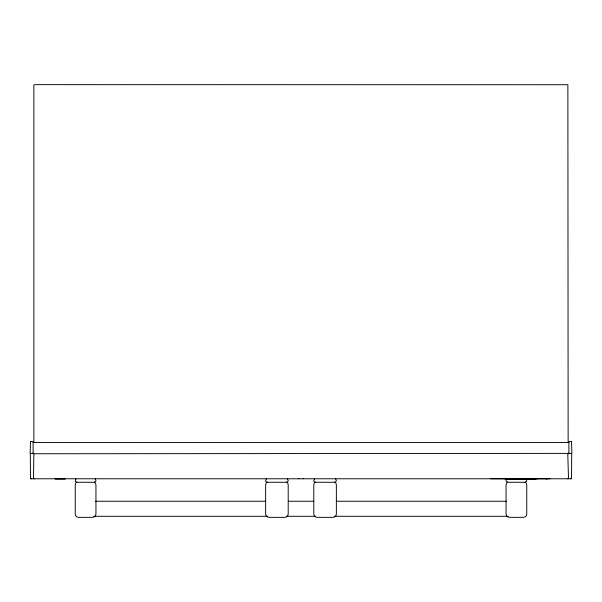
<?xml version="1.0" encoding="UTF-8"?>
<svg xmlns="http://www.w3.org/2000/svg" width="602" height="602" viewBox="0 0 602 602"><rect width="100%" height="100%" fill="white"/><g stroke="black" fill="none" stroke-linecap="round" stroke-linejoin="round"><path stroke-width="0.9" d="M33.11 453.509L33.11 441.717L30.476 441.341L30.153 453.193L33.862 453.757L33.486 478.778M65.468 478.59L64.941 479.117L55.459 479.117L54.932 478.59M547.067 478.59L546.541 479.117M33.11 442.47L568.89 442.47M33.11 453.005L32.734 453.381M33.862 453.757L567.761 453.381L568.514 478.778M568.137 453.757L571.847 453.193L571.524 441.341L568.89 441.717L568.89 453.509M568.137 478.402L567.761 478.778M76.002 478.718L75.25 480.772L75.453 481.525L76.755 482.277L94.439 482.277L95.741 481.525L95.944 480.772L95.191 478.718M76.906 481.969L75.694 483.18L75.25 484.836L75.25 514.033L75.694 515.688L76.906 516.9L78.561 517.344L92.633 517.344L94.288 516.9L95.5 515.688L95.944 514.033L95.944 484.836L95.5 483.18L94.288 481.969M266.385 478.718L265.632 480.772L265.836 481.525L267.137 482.277L286.702 482.277L288.004 481.525L288.207 480.772L287.455 478.718M267.288 481.969L266.076 483.18L265.632 484.836L265.632 514.033L266.076 515.688L267.288 516.9L268.943 517.344L284.897 517.344L286.552 516.9L287.764 515.688L288.207 514.033L288.207 484.836L287.764 483.18L286.552 481.969M298.953 478.439L298.366 478.778M314.545 478.718L313.792 480.772L313.996 481.525L315.297 482.277L334.862 482.277L335.615 482.074L336.367 480.772L335.615 478.718M315.448 481.969L314.236 483.18L313.792 484.836L313.792 514.033L314.236 515.688L315.448 516.9L317.103 517.344L333.056 517.344L334.712 516.9L335.924 515.688L336.367 514.033L336.367 484.836L335.924 483.18L334.712 481.969M490.758 478.778L550.01 478.793M507.712 481.969L506.5 483.18L506.056 484.836L506.056 514.033L506.5 515.688L507.712 516.9L509.367 517.344L523.439 517.344L525.094 516.9L526.306 515.688L526.75 514.033L526.75 484.836L526.306 483.18L525.094 481.969M571.358 478.439L570.771 478.778M571.712 453.329L571.524 478.778L30.476 478.778L30.288 453.329M505.153 479.267L507.652 479.267M508.419 479.267L512.219 479.267M513.25 479.267L516.275 479.267M516.832 479.267L518.405 479.267M518.924 479.267L522.905 479.267M523.65 479.267L526.216 479.267M527.066 479.267L530.475 479.267M530.926 479.267L535.667 479.267M95.643 501.24L265.753 501.24M288.313 501.24L313.687 501.24M336.247 501.24L506.357 501.24M93.761 516.29L267.634 516.29M286.432 516.29L315.568 516.29M334.366 516.29L508.238 516.29M569.266 453.381L568.89 453.005M537.059 479.117L536.532 478.59M303.634 478.778L303.047 478.439M34.239 478.778L33.862 478.402M31.229 478.778L30.642 478.439M568.137 442.508L567.874 84.724L34.389 84.656L33.862 85.183L33.862 442.508M526.75 480.02L526.547 481.525L525.245 482.277L507.561 482.277L506.259 481.525L506.056 480.02"/></g></svg>
